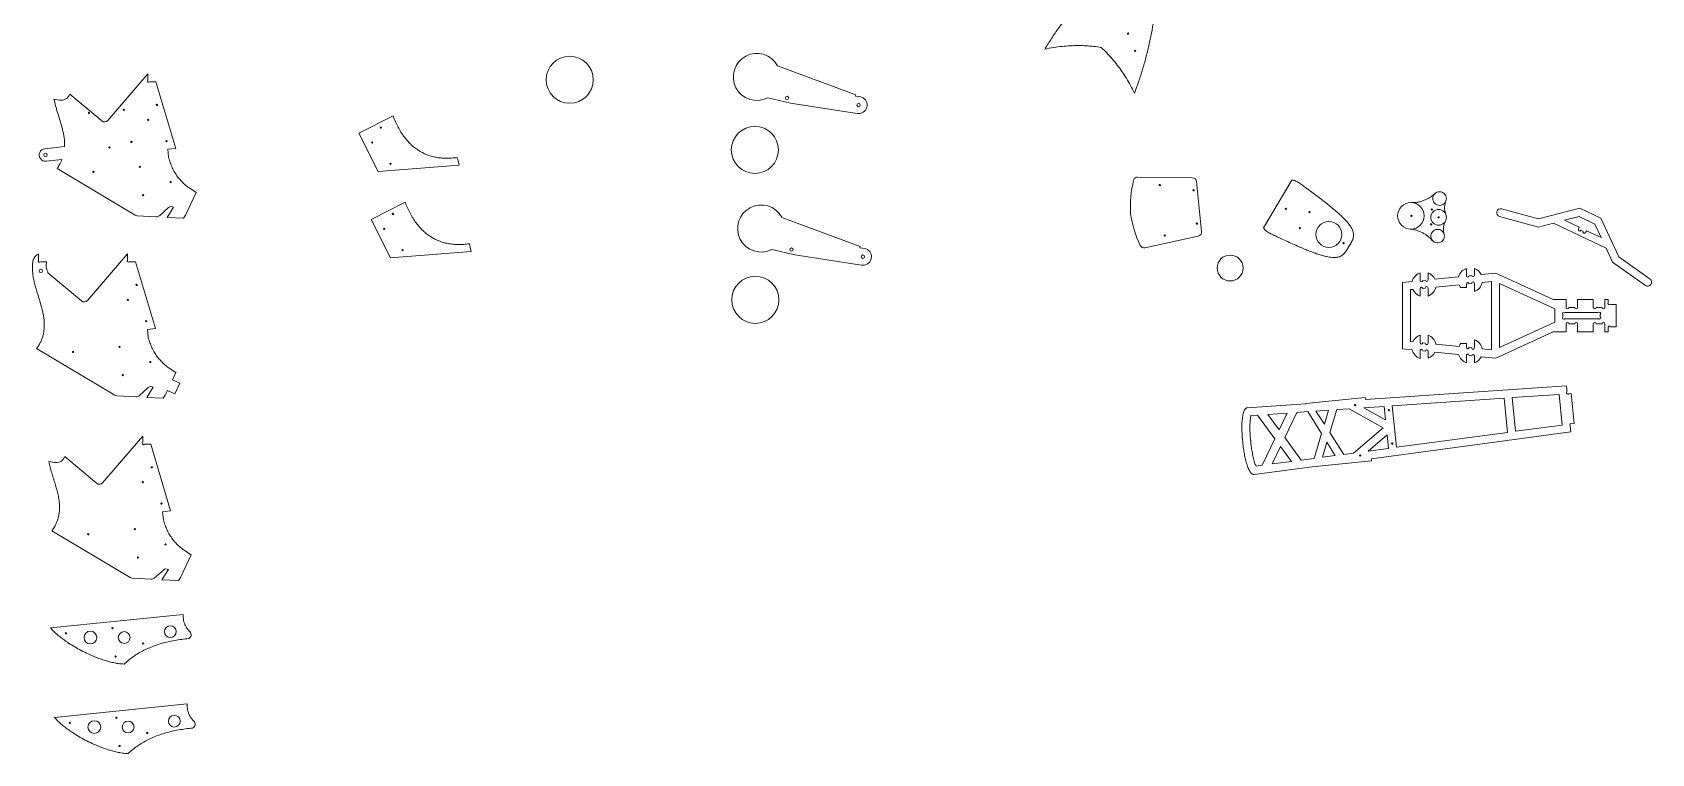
# Model space of a CAD drawing. Header units: millimetres. Extents: x -1917 to 2530, y -2036 to 2579.
# Drawn here: x -1333 to 2510, y -2036 to -325 of the extents above; entities that cross this region are included whole.
import ezdxf

# ---------------------------------------------------------------- set-up
doc = ezdxf.new("R2010")
doc.units = ezdxf.units.MM

msp = doc.modelspace()

# ---------------------------------------------------------------- linework, layer by layer
at = {"color": 7, "linetype": 'Continuous', "lineweight": 15}
for p, q in [((621.1, -473.6), (435.6, -404.4)), ((-1059, -423.6), (-1154.3, -534.4)), ((-1059, -438.6), (-1059, -423.6)), ((-1040, -442.6), (-1053.8, -442.6)), ((-992.8, -600.9), (-1040, -442.6)), ((-1268.7, -486), (-1281.8, -483.9)), ((-1168.3, -535.5), (-1243.9, -471.6)), ((412.1, -480.6), (466.3, -493)), ((466.3, -493), (624.4, -517.6)), ((620.7, -477.1), (621.1, -473.6)), ((620.7, -477.1), (633.4, -478.3)), ((635, -478.8), (633.4, -478.3)), ((-477, -523.4), (-558, -564.4)), ((-558, -564.4), (-512.1, -655.3)), ((-1256.5, -596.5), (-1303.5, -601.3)), ((-1011.7, -602.8), (-992.8, -600.9)), ((-1009.8, -621.7), (-1011.7, -602.8)), ((-1300.4, -631), (-1262.8, -627.1)), ((-1274.6, -648.5), (-1089, -758.9)), ((-512.1, -655.3), (-320.4, -640.7)), ((1290.5, -668.6), (1419.9, -670.4)), ((1429.7, -679.4), (1441.7, -797.8)), ((1655.9, -676.2), (1588.9, -788.9)), ((-969.3, -758.8), (-944, -705.3)), ((-944, -705.3), (-962.1, -693.3)), ((-448.3, -728.1), (-529.3, -769.1)), ((-1084.2, -760.4), (-1038.9, -762.9)), ((-1031.7, -760.4), (-1009.9, -741.1)), ((-997.8, -740.2), (-1013.5, -764.3)), ((-1013.5, -764.3), (-974.3, -766.4)), ((-974.3, -766.4), (-969.3, -758.8)), ((631.3, -833.4), (445.8, -764.2)), ((2148.9, -762), (2241.2, -787.3)), ((2241.4, -767.7), (2153.9, -743.7)), ((2339.7, -742.1), (2241.4, -767.7)), ((2337.8, -762.2), (2303.5, -771.2)), ((2375.6, -780.1), (2337.8, -762.2)), ((2389.9, -765.9), (2339.7, -742.1)), ((2432.5, -858.2), (2389.9, -765.9)), ((-529.3, -769.1), (-483.4, -860)), ((2241.2, -787.3), (2277.2, -778)), ((2277.2, -778), (2401.8, -837)), ((2303.5, -771.2), (2338.4, -787.7)), ((2338.4, -787.7), (2336.2, -792.2)), ((2342.1, -795), (2347.5, -797.5)), ((2355.5, -795.8), (2353.4, -800.3)), ((2355.5, -795.8), (2390.4, -812.3)), ((2390.4, -812.3), (2375.6, -780.1)), ((-483.4, -860), (-291.7, -845.3)), ((422.3, -840.4), (476.6, -852.8)), ((631.3, -833.4), (631, -836.9)), ((631, -836.9), (643.7, -838)), ((645.2, -838.6), (643.7, -838)), ((1433.9, -808.6), (1307.5, -836.3)), ((2401.8, -837), (2417.4, -870.7)), ((-1318.4, -865.6), (-1318.4, -850.6)), ((-1299.4, -869.6), (-1313.3, -869.6)), ((-1107.3, -850.6), (-1202.6, -961.4)), ((-1107.3, -865.5), (-1107.3, -850.6)), ((-1088.3, -869.6), (-1102.3, -869.6)), ((-1041, -1027.9), (-1088.3, -869.6)), ((476.6, -852.8), (634.6, -877.4)), ((2417.4, -870.7), (2495.5, -926.1)), ((2506.5, -910.6), (2432.5, -858.2)), ((-1216.6, -962.5), (-1296, -895.5)), ((1919, -918.5), (1941.6, -916.2)), ((1919, -1076.1), (1919, -918.5)), ((1960.5, -896), (1960.5, -913.7)), ((1966.9, -913.7), (1973, -913.1)), ((1979.5, -912.4), (1979.5, -896.2)), ((1995.8, -910.8), (2051.8, -905.1)), ((2070.5, -885.4), (2070.5, -902.6)), ((2076.9, -902.6), (2083, -902)), ((2076.9, -921.7), (2083, -921.1)), ((2089.5, -901.4), (2089.5, -885.6)), ((2089.5, -940.3), (2089.5, -921.1)), ((2105.5, -899.7), (2140, -896.3)), ((2108.2, -918.6), (2130.2, -916.4)), ((2130.2, -916.4), (2130.2, -1078.3)), ((2140, -896.3), (2276.6, -959)), ((2149.2, -921.4), (2280, -981.5)), ((2149.2, -1073.3), (2149.2, -921.4)), ((1938, -935.7), (1943.2, -935.2)), ((1938, -1059), (1938, -935.7)), ((1960.5, -933.4), (1960.5, -951)), ((1966.9, -932.8), (1973, -932.2)), ((1979.5, -950.8), (1979.5, -932.2)), ((1998.1, -929.6), (2052.9, -924.1)), ((2056.9, -930.8), (2070.5, -930.8)), ((2070.5, -922.4), (2070.5, -930.8)), ((2276.6, -959), (2307.2, -959)), ((2307.2, -978), (2307.2, -959)), ((2334.3, -959), (2334.3, -978)), ((2334.3, -959), (2371.7, -959)), ((2371.7, -978), (2371.7, -959)), ((2398.8, -959), (2398.8, -978)), ((2398.8, -959), (2407.2, -959)), ((2407.2, -959), (2407.2, -966.4)), ((2280, -981.5), (2280, -1013.1)), ((2299, -1000.3), (2299, -994.1)), ((2304.1, -990.1), (2383.5, -990.1)), ((2327.8, -978), (2313.7, -978)), ((2392.3, -978), (2378.2, -978)), ((2388.2, -994.5), (2388.2, -999.9)), ((2412.1, -970.7), (2426.2, -970.7)), ((2426.2, -970.7), (2426.2, -1024)), ((-1059.9, -1029.9), (-1041, -1027.9)), ((-1058, -1048.8), (-1059.9, -1029.9)), ((2276.6, -1035.6), (2140, -1098.4)), ((2280, -1013.1), (2149.2, -1073.3)), ((2307.2, -1035.6), (2276.6, -1035.6)), ((2383.7, -1004.6), (2303.9, -1004.6)), ((2307.2, -1035.6), (2307.2, -1016.6)), ((2313.7, -1016.6), (2327.8, -1016.6)), ((2334.3, -1016.6), (2334.3, -1035.6)), ((2371.7, -1035.6), (2334.3, -1035.6)), ((2371.7, -1035.6), (2371.7, -1016.6)), ((2378.2, -1016.6), (2392.3, -1016.6)), ((2398.8, -1016.6), (2398.8, -1035.6)), ((2407.2, -1035.6), (2398.8, -1035.6)), ((2407.2, -1027), (2407.2, -1035.6)), ((2413, -1024), (2426.2, -1024)), ((-1322.9, -1075.6), (-1137.2, -1185.9)), ((1943.2, -1059.5), (1938, -1059)), ((1960.5, -1043.7), (1960.5, -1061.2)), ((1973, -1062.5), (1966.9, -1061.9)), ((1979.5, -1062.5), (1979.5, -1043.8)), ((2052.9, -1070.5), (1998.1, -1065)), ((2070.5, -1063.8), (2056.9, -1063.8)), ((2070.5, -1063.8), (2070.5, -1072.3)), ((2083, -1073.5), (2076.9, -1072.9)), ((2089.5, -1073.5), (2089.5, -1054.4)), ((1941.6, -1078.4), (1919, -1076.1)), ((1960.5, -1081), (1960.5, -1098.7)), ((1973, -1081.6), (1966.9, -1081)), ((1979.5, -1098.5), (1979.5, -1082.2)), ((2051.8, -1089.5), (1995.8, -1083.9)), ((2070.5, -1092), (2070.5, -1109.2)), ((2083, -1092.6), (2076.9, -1092)), ((2089.5, -1109), (2089.5, -1093.3)), ((2140, -1098.4), (2105.5, -1094.9)), ((2130.2, -1078.3), (2108.2, -1076.1)), ((-992.3, -1132.3), (-1010.4, -1120.4)), ((-1000.4, -1149.5), (-992.3, -1132.3)), ((-983.3, -1157.6), (-1000.4, -1149.5)), ((-1132.4, -1187.5), (-1087.2, -1189.9)), ((-1080, -1187.4), (-1058.2, -1168.2)), ((-1061.7, -1191.3), (-1046.1, -1167.3)), ((-1022.6, -1193.4), (-1061.7, -1191.3)), ((-1022.6, -1193.4), (-1017.6, -1185.8)), ((-1017.6, -1185.8), (-1012.3, -1174.6)), ((-1012.3, -1174.6), (-995.1, -1182.7)), ((-995.1, -1182.7), (-983.3, -1157.6)), ((2307.7, -1163.9), (1830.8, -1196.6)), ((2290.6, -1184.2), (2179, -1191.8)), ((2298, -1256.9), (2290.6, -1184.2)), ((2308.5, -1171.7), (2307.7, -1163.9)), ((2308.5, -1171.7), (2308.9, -1178.4)), ((2319.3, -1182.2), (2313.9, -1182.6)), ((2326.5, -1253.1), (2319.3, -1182.2)), ((1689.3, -1206.4), (1550.4, -1215.9)), ((1645, -1228.4), (1599.3, -1231.6)), ((1645, -1228.4), (1626.1, -1268.2)), ((1639.5, -1286.6), (1668, -1226.9)), ((1694.1, -1225.1), (1668, -1226.9)), ((1830.3, -1191.8), (1689.3, -1206.1)), ((1689.3, -1206.1), (1689.3, -1206.4)), ((1694.1, -1225.1), (1726.6, -1277.1)), ((1743.3, -1221.7), (1713.2, -1223.8)), ((1733.3, -1254.8), (1713.2, -1223.8)), ((1743.3, -1221.7), (1733.3, -1254.8)), ((1746.4, -1274.9), (1762.8, -1220.4)), ((1792.1, -1218.3), (1762.8, -1220.4)), ((1873.2, -1263.2), (1792.1, -1218.3)), ((1875.3, -1212.6), (1827.1, -1215.9)), ((1827.1, -1215.9), (1878.6, -1244.4)), ((1830.8, -1196.6), (1830.3, -1191.8)), ((1878.6, -1244.4), (1875.3, -1212.6)), ((2160, -1193.1), (1894.3, -1211.3)), ((1894.3, -1211.3), (1904.3, -1309.7)), ((2168.2, -1274.3), (2160, -1193.1)), ((2179, -1191.8), (2187.1, -1271.8)), ((1574.9, -1233.2), (1559.1, -1234.3)), ((1574.9, -1233.2), (1616, -1289.5)), ((1626.1, -1268.2), (1599.3, -1231.6)), ((1802.8, -1323.3), (1873.2, -1263.2)), ((2187.1, -1271.8), (2298, -1256.9)), ((2316.8, -1258.8), (2318.7, -1273.3)), ((2326.5, -1253.1), (2321, -1253.8)), ((-1071.2, -1283.2), (-1166.5, -1394)), ((-1071.2, -1298.4), (-1071.2, -1283.2)), ((-1052.2, -1302.2), (-1066, -1302.2)), ((-1005, -1460.5), (-1052.2, -1302.2)), ((1616, -1289.5), (1586, -1352.4)), ((1678.6, -1340), (1639.5, -1286.6)), ((1726.6, -1277.1), (1709, -1335.9)), ((1728.9, -1333.2), (1739.5, -1297.8)), ((1739.5, -1297.8), (1759.1, -1329.2)), ((1779.8, -1326.4), (1746.4, -1274.9)), ((1882.2, -1280.5), (1837.5, -1318.7)), ((1845, -1336.8), (2318.7, -1273.3)), ((1885.4, -1312.2), (1882.2, -1280.5)), ((1904.3, -1309.7), (2168.2, -1274.3)), ((-1280.9, -1345.6), (-1294, -1343.6)), ((-1180.5, -1395.1), (-1256.1, -1331.3)), ((1609.7, -1349.2), (1629.4, -1307.9)), ((1609.7, -1349.2), (1655.2, -1343.1)), ((1629.4, -1307.9), (1655.2, -1343.1)), ((1678.6, -1340), (1709, -1335.9)), ((1704.4, -1355.9), (1845.5, -1341.7)), ((1728.9, -1333.2), (1759.1, -1329.2)), ((1779.8, -1326.4), (1802.8, -1323.3)), ((1837.5, -1318.7), (1885.4, -1312.2)), ((1845.5, -1341.7), (1845, -1336.8)), ((1566.4, -1374.2), (1704.4, -1355.7)), ((1571.2, -1354.4), (1586, -1352.4)), ((1704.4, -1355.7), (1704.4, -1355.9)), ((-1023.9, -1462.4), (-1005, -1460.5)), ((-1022, -1481.4), (-1023.9, -1462.4)), ((-1286.8, -1508.2), (-1101.2, -1618.5)), ((-981.6, -1618.4), (-956.2, -1564.9)), ((-956.2, -1564.9), (-974.3, -1553)), ((-1044, -1620), (-1022.1, -1600.8)), ((-1025.7, -1623.9), (-1010.1, -1599.9)), ((-1096.4, -1620.1), (-1051.1, -1622.5)), ((-986.5, -1626), (-1025.7, -1623.9)), ((-981.6, -1618.4), (-986.5, -1626)), ((-975.3, -1706.2), (-1290, -1738.1)), ((-965.9, -1918.6), (-1280.6, -1950.4))]:
    msp.add_line(p, q, dxfattribs=at)
at = {"color": 7, "linetype": 'Continuous', "lineweight": 15, "flags": 128}
for points in [[(-320.4, -640.7), (-322.7, -630.4), (-324.5, -622.3)], [(-291.7, -845.3), (-294, -835), (-295.8, -827)]]:
    msp.add_lwpolyline(points, dxfattribs=at)
at = {"color": 7, "linetype": 'Continuous', "lineweight": 15}
for centre, radius in [((1267.3, -328.3), 1.5), ((-57.7, -437.8), 55.9), ((1284.4, -369.2), 1.5), ((-1037.5, -497.6), 1.5), ((458.2, -480.9), 4), ((627.9, -497.8), 4), ((-1198.7, -516.2), 1.5), ((-1116.2, -509.1), 1.5), ((-1058.4, -532.8), 1.5), ((-506.1, -551.4), 1.5), ((381.7, -604.2), 55.9), ((-1301.9, -616.2), 4), ((-1150.2, -598.5), 1.5), ((-1098, -585.3), 1.5), ((-1014.5, -583.6), 1.5), ((-527, -586.7), 1.5), ((-1078, -644.3), 1.5), ((-483.1, -637.4), 1.5), ((-1188.3, -656.4), 1.5), ((-1004.8, -680.3), 1.5), ((1342.7, -687.6), 1.5), ((-1070.1, -711.4), 1.5), ((1422.9, -700), 1.5), ((1938.7, -760.6), 31.4), ((-477.4, -756.1), 1.5), ((1642, -744.2), 1.5), ((1698, -751.9), 1.5), ((1940, -760.6), 1.5), ((2004.5, -764.2), 18.6), ((1988.5, -745.5), 1.5), ((2004.5, -764.2), 1.5), ((-498.2, -791.4), 1.5), ((1354.8, -807.2), 1.5), ((1430.9, -779), 1.5), ((1675.5, -789.8), 1.5), ((1744, -804.8), 30.7), ((1986.6, -781), 1.5), ((-454.3, -842.1), 1.5), ((468.4, -840.7), 4), ((1779, -825.6), 1.5), ((638.2, -857.5), 4), ((1509.7, -884.4), 30.7), ((-1313, -891.2), 4), ((382.8, -959.8), 55.9), ((-1106.7, -959.9), 1.5), ((-1085.8, -924.6), 1.5), ((-1062.8, -1010.6), 1.5), ((-1126.3, -1071.3), 1.5), ((-1236.6, -1083.4), 1.5), ((-1053.1, -1107.3), 1.5), ((-1118.4, -1138.4), 1.5), ((1806.3, -1209.5), 1.5), ((1886.4, -1221.9), 1.5), ((1894.4, -1300.9), 1.5), ((1818.4, -1329.1), 1.5), ((-1049.7, -1357.2), 1.5), ((-1070.6, -1392.5), 1.5), ((-1026.7, -1443.2), 1.5), ((-1200.5, -1516), 1.5), ((-1090.2, -1503.9), 1.5), ((-1082.4, -1571), 1.5), ((-1017.1, -1539.9), 1.5), ((-1253.5, -1751), 1.5), ((-1195.3, -1761), 15.2), ((-1143.2, -1738.8), 1.5), ((-1115.2, -1761), 14), ((-1005.7, -1747), 14), ((-1135.4, -1805.9), 1.5), ((-1070.1, -1774.9), 1.5), ((-1185.9, -1973.4), 15.2), ((-1133.8, -1951.2), 1.5), ((-1105.8, -1973.4), 14), ((-996.3, -1959.3), 14), ((-1244.1, -1963.3), 1.5), ((-1060.6, -1987.2), 1.5), ((-1126, -2018.3), 1.5)]:
    msp.add_circle(centre, radius, dxfattribs=at)
for centre, radius, start, end in [((386.4, -431), 55.9, 28.3796, 297.377), ((-1056.4, -440.6), 3.25, 142.6581, 322.6581), ((-1264.8, -464.1), 22.2, 259.8648, 340.2555), ((627.9, -497.8), 20.2, 259.8022, 69.5312), ((-1161.9, -527.8), 10, 229.8085, 319.3126), ((-1301.9, -616.2), 14.9, 95.9114, 275.9114), ((1534.6, -740), 261.8, 165.8888, 183.3047), ((1290.3, -678.6), 10, 89.1999, 165.8888), ((1419.8, -680.4), 10, 5.7824, 89.1999), ((2006.9, -719.6), 16.1, 338.9149, 337.5151), ((-1083.6, -750.4), 10, 237.6704, 266.8873), ((-1038.4, -752.9), 10, 266.8873, 311.4324), ((-1003.3, -748.6), 10, 56.9535, 131.4324), ((396.6, -790.7), 55.9, 28.3796, 297.377), ((1532.3, -717.4), 261.8, 188.2601, 205.676), ((2151.9, -753), 9.52, 78.0781, 251.2564), ((1431.8, -798.8), 10, 282.3649, 5.7824), ((2002.1, -808.7), 16.1, 16.2594, 14.8596), ((2339.2, -793.6), 3.25, 154.6688, 334.6688), ((2350.5, -798.9), 3.25, 154.6688, 334.6688), ((638.2, -857.5), 20.2, 259.8022, 69.5312), ((1305.3, -826.5), 10, 205.676, 282.3649), ((-1315.9, -867.6), 3.25, 141.5908, 321.5908), ((-1104.8, -867.5), 3.25, 140.7596, 320.7596), ((1969.7, -923.5), 29, 108.6054, 165.5224), ((1963.7, -914), 3.25, 174.2537, 5.7463), ((1976.2, -912.8), 3.25, 185.7463, 5.7463), ((1969.7, -923.5), 29, 25.9702, 70.3732), ((2079.7, -912.9), 29, 108.6054, 164.4176), ((2073.7, -902.9), 3.25, 174.2537, 5.7463), ((2073.7, -922), 3.25, 5.7463, 185.7463), ((2086.2, -901.7), 3.25, 185.7463, 5.7463), ((2086.2, -920.8), 3.25, 354.2537, 185.7463), ((2079.7, -912.9), 29, 27.0749, 70.3732), ((2079.7, -912.9), 29, 289.6268, 348.815), ((2500.5, -918), 9.52, 238.0812, 51.2595), ((1969.7, -923.5), 29, 203.7604, 251.3946), ((1963.7, -933.1), 3.25, 5.7463, 185.7463), ((1976.2, -931.8), 3.25, 354.2537, 185.7463), ((1969.7, -923.5), 29, 289.6268, 347.7321), ((2079.7, -912.9), 29, 202.6775, 218.0589), ((-1210.1, -954.9), 10, 229.8085, 319.3126), ((2301.6, -992.1), 3.25, 38.4322, 218.4322), ((2310.5, -978), 3.25, 180, 0), ((2331.1, -978), 3.25, 180, 0), ((2375, -978), 3.25, 180, 0), ((2385.9, -992.3), 3.25, 316.6261, 136.6261), ((2395.6, -978), 3.25, 180, 0), ((2409.7, -968.5), 3.25, 138.2632, 318.2632), ((2301.5, -1002.4), 3.25, 138.7651, 318.7651), ((2310.5, -1016.6), 3.25, 0, 180), ((2331.1, -1016.6), 3.25, 0, 180), ((2375, -1016.6), 3.25, 0, 180), ((2386, -1002.2), 3.25, 226.2227, 46.2227), ((2395.6, -1016.6), 3.25, 0, 180), ((2410.1, -1025.5), 3.25, 27.9223, 207.9223), ((1969.7, -1071.2), 29, 108.6054, 156.2396), ((1963.7, -1061.5), 3.25, 174.2537, 354.2537), ((1976.2, -1062.8), 3.25, 174.2537, 5.7463), ((1969.7, -1071.2), 29, 12.2679, 70.3732), ((2079.7, -1081.7), 29, 141.9411, 157.3225), ((2073.7, -1072.6), 3.25, 174.2537, 354.2537), ((2086.2, -1073.9), 3.25, 174.2537, 5.7463), ((2079.7, -1081.7), 29, 11.185, 70.3732), ((1969.7, -1071.2), 29, 194.4776, 251.3946), ((1963.7, -1080.6), 3.25, 354.2537, 185.7463), ((1976.2, -1081.9), 3.25, 354.2537, 174.2537), ((1969.7, -1071.2), 29, 289.6268, 334.0298), ((2079.7, -1081.7), 29, 195.5824, 251.3946), ((2073.7, -1091.7), 3.25, 354.2537, 185.7463), ((2086.2, -1093), 3.25, 354.2537, 174.2537), ((2079.7, -1081.7), 29, 289.6268, 332.9251), ((-1131.9, -1177.5), 10, 237.6704, 266.8873), ((-1086.6, -1179.9), 10, 266.8873, 311.4324), ((-1051.6, -1175.7), 10, 56.9535, 131.4324), ((2311.4, -1180.5), 3.25, 139.9602, 320.0374), ((2318.9, -1256.3), 3.25, 50.1585, 230.1585), ((-1068.6, -1300.3), 3.25, 144.1385, 324.1385), ((-1277, -1323.8), 22.2, 259.8648, 340.2555), ((-1174.1, -1387.5), 10, 229.8085, 319.3126), ((-1015.5, -1608.3), 10, 56.9535, 131.4324), ((-1095.8, -1610.1), 10, 237.6704, 266.8873), ((-1050.6, -1612.5), 10, 266.8873, 311.4324), ((-966.2, -1754.2), 10, 294.1363, 46.4457), ((-956.8, -1966.6), 10, 294.1363, 46.4457)]:
    msp.add_arc(centre, radius, start, end, dxfattribs=at)
for points, knots in [([(1069.8, -365.1), (1075.1, -356.6), (1085.7, -339.6), (1102.7, -314.9), (1120.5, -290.8), (1139.1, -267.3), (1158.6, -244.6), (1178.7, -222.7), (1199.6, -201.5), (1221.2, -180.9), (1236.3, -167.7), (1243.8, -161.1)], [0, 0, 0, 0, 0.111547, 0.222879, 0.334139, 0.44547, 0.557016, 0.666915, 0.777292, 0.888277, 1, 1, 1, 1]), ([(1337, -206.7), (1336.4, -216.9), (1335.3, -237.2), (1332.2, -267.5), (1328.2, -297.5), (1323.1, -327.2), (1317, -356.4), (1309.9, -385.2), (1301.9, -413.5), (1292.9, -441.6), (1286.1, -460), (1282.7, -469.3)], [0, 0, 0, 0, 0.113747, 0.226731, 0.33909, 0.450961, 0.562487, 0.671821, 0.781095, 0.890442, 1, 1, 1, 1]), ([(1203.7, -361.1), (1197.9, -360.2), (1186, -358.4), (1168, -357), (1149.7, -356.5), (1130.6, -357), (1110.9, -358.6), (1090.4, -361.2), (1076.8, -363.8), (1069.8, -365.1)], [0, 0, 0, 0, 0.132053, 0.266008, 0.402288, 0.541296, 0.690257, 0.843033, 1, 1, 1, 1]), ([(1282.7, -469.3), (1279.7, -463.3), (1273.6, -451.4), (1263.7, -434.4), (1253.2, -418.3), (1242, -402.8), (1230, -388.1), (1217.3, -374), (1208.2, -365.4), (1203.7, -361.1)], [0, 0, 0, 0, 0.149927, 0.296021, 0.438606, 0.578034, 0.721123, 0.861617, 1, 1, 1, 1]), ([(-1281.8, -483.9), (-1280.6, -489.2), (-1278.2, -499.9), (-1273.5, -515.6), (-1268.5, -531.3), (-1264.4, -545.1), (-1261.2, -556.9), (-1259, -566.8), (-1257.4, -576.7), (-1256.4, -586.6), (-1256.5, -593.2), (-1256.5, -596.5)], [0, 0, 0, 0, 0.140724, 0.28282, 0.425333, 0.567055, 0.655247, 0.742551, 0.828952, 0.914628, 1, 1, 1, 1]), ([(-324.5, -622.3), (-329, -622.8), (-337.8, -623.8), (-350.7, -624.2), (-363.2, -623.5), (-375.1, -621.9), (-386.5, -619.2), (-397.3, -615.5), (-407.5, -610.9), (-417.2, -605.3), (-426.4, -598.7), (-435.2, -591), (-443.6, -582.2), (-451.4, -572.5), (-458.6, -561.7), (-465.3, -549.9), (-471.6, -537.1), (-475.2, -528.1), (-477, -523.4)], [0, 0, 0, 0, 0.067847, 0.132764, 0.195135, 0.255396, 0.314032, 0.370543, 0.426514, 0.482486, 0.538997, 0.597761, 0.658161, 0.720681, 0.78576, 0.853787, 0.925102, 1, 1, 1, 1]), ([(-1262.8, -627.1), (-1263.6, -629.1), (-1265.3, -633.2), (-1268.3, -638.7), (-1271.4, -643.9), (-1273.5, -647), (-1274.6, -648.5)], [0, 0, 0, 0, 0.266443, 0.5424201, 0.7672035, 1, 1, 1, 1]), ([(-962.1, -693.3), (-965.4, -690.8), (-971.9, -685.8), (-980.6, -677.2), (-988.4, -667.9), (-995.3, -657.7), (-1001.2, -646.6), (-1006.2, -634.5), (-1008.6, -626), (-1009.8, -621.7)], [0, 0, 0, 0, 0.141943, 0.280877, 0.418165, 0.555218, 0.700089, 0.84785, 1, 1, 1, 1]), ([(1791.7, -833.2), (1792.7, -831.6), (1794.6, -828.3), (1797.3, -823.6), (1799.6, -818.9), (1801.5, -814.2), (1802.6, -809.3), (1802.9, -804.2), (1802, -798.9), (1800, -793.5), (1796.9, -787.8), (1792.9, -781.8), (1787.9, -775.7), (1782.2, -769.3), (1775.4, -762.4), (1767.4, -755), (1758.4, -747.1), (1748.9, -739.2), (1738.1, -730.6), (1726.2, -721.4), (1713.5, -711.8), (1701, -702.6), (1691.2, -695.3), (1684, -690), (1679.2, -686.4), (1674.6, -683.1), (1670.1, -680.2), (1665.5, -677.9), (1660.8, -676.3), (1657.5, -676.2), (1655.9, -676.2)], [0, 0, 0, 0, 0.024751, 0.048477, 0.071165, 0.09294, 0.114181, 0.135626, 0.158402, 0.183254, 0.211212, 0.242366, 0.276606, 0.313703, 0.353357, 0.4029, 0.454899, 0.508698, 0.563625, 0.634068, 0.703768, 0.77126, 0.835069, 0.862128, 0.888013, 0.912592, 0.935788, 0.957706, 0.978795, 1, 1, 1, 1]), ([(-295.8, -827), (-300.3, -827.5), (-309, -828.5), (-322, -828.8), (-334.5, -828.2), (-346.4, -826.5), (-357.8, -823.9), (-368.5, -820.2), (-378.7, -815.6), (-388.5, -810), (-397.7, -803.4), (-406.5, -795.7), (-414.8, -786.9), (-422.6, -777.1), (-429.9, -766.4), (-436.6, -754.5), (-442.9, -741.8), (-446.5, -732.7), (-448.3, -728.1)], [0, 0, 0, 0, 0.067848, 0.132764, 0.195135, 0.255397, 0.314032, 0.370543, 0.426515, 0.482486, 0.538997, 0.597762, 0.658161, 0.720682, 0.78576, 0.853787, 0.925102, 1, 1, 1, 1]), ([(1995.5, -708.2), (1993.4, -710), (1989.1, -713.7), (1982, -718.3), (1974.5, -722.2), (1966.4, -725.4), (1958, -727.7), (1949.2, -729.1), (1943.3, -729.2), (1940.4, -729.2)], [0, 0, 0, 0, 0.139464, 0.279516, 0.419876, 0.560261, 0.707115, 0.853649, 1, 1, 1, 1]), ([(2021.6, -756.7), (2021, -754.8), (2019.7, -751.1), (2018.7, -745.2), (2018.6, -739), (2019.5, -732.4), (2021, -728), (2021.8, -725.8)], [0, 0, 0, 0, 0.191241, 0.376259, 0.558695, 0.77548, 1, 1, 1, 1]), ([(2021.8, -725.8), (2021.8, -725.7), (2021.9, -725.6), (2021.9, -725.5), (2022, -725.4)], [0, 0, 0, 0, 0.559657, 1, 1, 1, 1]), ([(1588.9, -788.9), (1589.7, -790.3), (1591.4, -793.1), (1595, -796.6), (1599.1, -799.5), (1603.8, -802.1), (1610.7, -805.4), (1620, -809.6), (1632.4, -815.4), (1646.3, -821.9), (1661.5, -828.8), (1675.8, -835.1), (1688.9, -840.6), (1700.6, -845.3), (1712, -849.5), (1722.9, -853.1), (1732.7, -855.8), (1741.2, -857.7), (1748.4, -858.9), (1755.1, -859.5), (1761.1, -859.4), (1766.7, -858.6), (1771.6, -856.8), (1775.9, -854.2), (1779.6, -850.9), (1782.9, -847), (1785.9, -842.7), (1788.8, -838), (1790.7, -834.8), (1791.7, -833.2)], [0, 0, 0, 0, 0.02116, 0.042201, 0.064065, 0.0872, 0.111712, 0.163527, 0.219364, 0.289684, 0.362583, 0.436374, 0.492289, 0.547025, 0.599868, 0.650131, 0.697166, 0.731477, 0.763194, 0.792142, 0.818246, 0.8416, 0.864375, 0.88582, 0.90706, 0.928836, 0.951524, 0.975249, 1, 1, 1, 1]), ([(1937, -791.9), (1939.8, -792.3), (1945.4, -792.9), (1953.5, -795.1), (1961.5, -798.1), (1969.2, -802.1), (1976.5, -806.8), (1983.4, -812.4), (1987.5, -816.7), (1989.5, -818.8)], [0, 0, 0, 0, 0.1397043, 0.2795655, 0.4197169, 0.560086, 0.707139, 0.8538858, 1, 1, 1, 1]), ([(2017.5, -804.2), (2017.1, -802.2), (2016.2, -798.3), (2015.8, -792.4), (2016.3, -786.3), (2017.8, -779.8), (2019.7, -775.5), (2020.7, -773.4)], [0, 0, 0, 0, 0.191195, 0.376188, 0.558621, 0.775428, 1, 1, 1, 1]), ([(2017.7, -804.6), (2017.6, -804.5), (2017.6, -804.4), (2017.6, -804.2), (2017.5, -804.2)], [0, 0, 0, 0, 0.5602538, 1, 1, 1, 1]), ([(-1331.4, -865.5), (-1332, -869.2), (-1333, -876.6), (-1333.1, -887.8), (-1332.2, -899), (-1330.4, -910), (-1327.9, -921), (-1324.4, -934.1), (-1319.7, -949.2), (-1314.3, -966.3), (-1310.1, -981.1), (-1307.3, -993.7), (-1305.6, -1004), (-1304.7, -1014.3), (-1304.6, -1024.6), (-1305.6, -1034.3), (-1307.4, -1043.1), (-1309.8, -1051.3), (-1313.2, -1059.4), (-1317.5, -1067.7), (-1321.1, -1072.9), (-1322.9, -1075.6)], [0, 0, 0, 0, 0.05179, 0.102988, 0.154146, 0.205589, 0.257455, 0.309731, 0.392393, 0.475006, 0.556753, 0.605153, 0.653032, 0.700498, 0.747813, 0.795421, 0.833449, 0.872441, 0.912854, 0.955195, 1, 1, 1, 1]), ([(-1318.4, -850.6), (-1320, -851.6), (-1323.2, -853.6), (-1326.9, -857.5), (-1329.6, -861.4), (-1330.8, -864.1), (-1331.4, -865.5)], [0, 0, 0, 0, 0.284716, 0.560194, 0.777152, 1, 1, 1, 1]), ([(-1296, -895.5), (-1297, -893.1), (-1298.9, -888.6), (-1300.1, -881.8), (-1300.3, -875.4), (-1299.7, -871.5), (-1299.4, -869.6)], [0, 0, 0, 0, 0.284334, 0.560312, 0.777545, 1, 1, 1, 1]), ([(-1010.4, -1120.4), (-1013.7, -1117.8), (-1020.2, -1112.8), (-1028.9, -1104.2), (-1036.7, -1094.9), (-1043.6, -1084.7), (-1049.5, -1073.6), (-1054.5, -1061.5), (-1056.8, -1053.1), (-1058, -1048.8)], [0, 0, 0, 0, 0.141944, 0.280877, 0.418164, 0.555218, 0.700088, 0.847849, 1, 1, 1, 1]), ([(1550.4, -1215.9), (1549.7, -1216), (1548.4, -1216.3), (1546.5, -1217.5), (1544.6, -1219.6), (1542.8, -1222.9), (1541.2, -1227.3), (1539.9, -1232.5), (1539, -1238.4), (1538.3, -1244.7), (1537.8, -1251.3), (1537.6, -1258.1), (1537.6, -1264.9), (1537.7, -1271.5), (1538, -1277.8), (1538.3, -1283.6), (1538.8, -1288.8), (1539.2, -1293.2), (1539.5, -1295.8), (1539.7, -1296.9)], [0, 0, 0, 0, 0.0241153, 0.0489018, 0.0760639, 0.1230956, 0.1784354, 0.2415657, 0.3113148, 0.3861989, 0.4645673, 0.5446767, 0.6247302, 0.7028928, 0.7773111, 0.8461136, 0.9074192, 0.9593428, 1, 1, 1, 1]), ([(1559.1, -1234.3), (1558.7, -1235.9), (1558, -1239.3), (1557.3, -1244.9), (1556.9, -1251.3), (1556.6, -1258.1), (1556.6, -1265), (1556.7, -1271.3), (1557, -1276.9), (1557.3, -1281.7), (1557.6, -1286), (1557.9, -1289.6), (1558.3, -1292.6), (1558.5, -1294.3), (1558.6, -1295)], [0, 0, 0, 0, 0.077425, 0.172307, 0.278642, 0.391487, 0.506416, 0.619276, 0.703849, 0.782653, 0.85363, 0.914526, 0.962523, 1, 1, 1, 1]), ([(1539.7, -1296.9), (1539.8, -1298.1), (1539.9, -1300.7), (1540.4, -1305.1), (1541, -1310.2), (1541.9, -1316), (1542.9, -1322.2), (1544.1, -1328.7), (1545.5, -1335.4), (1547, -1342), (1548.8, -1348.4), (1550.7, -1354.5), (1552.8, -1360), (1555.1, -1364.8), (1557.6, -1368.9), (1560, -1371.7), (1562.3, -1373.3), (1564.3, -1374.2), (1565.7, -1374.2), (1566.4, -1374.2)], [0, 0, 0, 0, 0.040657, 0.092581, 0.153886, 0.222689, 0.297107, 0.37527, 0.455323, 0.535433, 0.6138, 0.688684, 0.758435, 0.821565, 0.876903, 0.923936, 0.951098, 0.975885, 1, 1, 1, 1]), ([(1558.6, -1295), (1558.7, -1296), (1558.8, -1298.4), (1559.2, -1302.5), (1559.9, -1307.6), (1560.7, -1313.6), (1561.8, -1320.1), (1563, -1326.7), (1564.4, -1333.2), (1566, -1339.3), (1567.6, -1345), (1569.3, -1350.1), (1570.6, -1353), (1571.2, -1354.4)], [0, 0, 0, 0, 0.049083, 0.117288, 0.203794, 0.303628, 0.412513, 0.526385, 0.634639, 0.740173, 0.839212, 0.927533, 1, 1, 1, 1]), ([(-1294, -1343.6), (-1293, -1348), (-1291.1, -1356.9), (-1287.3, -1370.1), (-1283.2, -1383.2), (-1279.1, -1396.3), (-1275.3, -1409.4), (-1272, -1422.5), (-1269.8, -1434.6), (-1268.7, -1445.8), (-1268.5, -1455.9), (-1269.4, -1466.1), (-1271.2, -1475.6), (-1273.9, -1484.3), (-1277.3, -1492.3), (-1281.5, -1500.4), (-1285, -1505.5), (-1286.8, -1508.2)], [0, 0, 0, 0, 0.079156, 0.159011, 0.239237, 0.319375, 0.398951, 0.477594, 0.555153, 0.614261, 0.67314, 0.732295, 0.79246, 0.841073, 0.891455, 0.944214, 1, 1, 1, 1]), ([(-974.3, -1553), (-977.6, -1550.4), (-984.1, -1545.4), (-992.9, -1536.8), (-1000.7, -1527.5), (-1007.6, -1517.3), (-1013.5, -1506.2), (-1018.5, -1494.1), (-1020.8, -1485.7), (-1022, -1481.4)], [0, 0, 0, 0, 0.141943, 0.280877, 0.418164, 0.555218, 0.700088, 0.847849, 1, 1, 1, 1]), ([(-959.3, -1747), (-961.2, -1745), (-965, -1741.1), (-969.3, -1734.2), (-972.3, -1727.2), (-974.2, -1720.2), (-975.2, -1713.3), (-975.3, -1708.6), (-975.3, -1706.2)], [0, 0, 0, 0, 0.181178, 0.359571, 0.540051, 0.686464, 0.839167, 1, 1, 1, 1]), ([(-1290, -1738.1), (-1287.9, -1740.4), (-1283.5, -1745.4), (-1275.8, -1752.5), (-1267.2, -1759.8), (-1257.6, -1767), (-1246, -1774.9), (-1232.5, -1783.4), (-1217, -1792), (-1202.1, -1799.3), (-1188.2, -1805.5), (-1175.5, -1810.5), (-1162.9, -1814.8), (-1150.4, -1818.4), (-1138.3, -1821.2), (-1126.6, -1823.2), (-1118.9, -1823.7), (-1115.2, -1823.9)], [0, 0, 0, 0, 0.047937, 0.10065, 0.15763, 0.218298, 0.282037, 0.369079, 0.458824, 0.549797, 0.619339, 0.688105, 0.755473, 0.820855, 0.883706, 0.943548, 1, 1, 1, 1]), ([(-1115.2, -1823.9), (-1111.7, -1820.8), (-1104.7, -1814.5), (-1093.3, -1806), (-1081.2, -1798.1), (-1068.3, -1791.1), (-1054.6, -1784.8), (-1040.5, -1779.4), (-1025.9, -1774.7), (-1010.9, -1770.9), (-995.3, -1767.7), (-979, -1765.1), (-967.8, -1763.9), (-962.1, -1763.4)], [0, 0, 0, 0, 0.083838, 0.168405, 0.25417, 0.341582, 0.431069, 0.523029, 0.612327, 0.70443, 0.799591, 0.898045, 1, 1, 1, 1]), ([(-949.9, -1959.3), (-951.8, -1957.4), (-955.6, -1953.5), (-959.9, -1946.6), (-962.9, -1939.5), (-964.8, -1932.6), (-965.8, -1925.7), (-965.9, -1921), (-965.9, -1918.6)], [0, 0, 0, 0, 0.181178, 0.35957, 0.54005, 0.686462, 0.839165, 1, 1, 1, 1]), ([(-1280.6, -1950.4), (-1278.5, -1952.8), (-1274.1, -1957.8), (-1266.4, -1964.9), (-1257.8, -1972.1), (-1248.1, -1979.4), (-1236.6, -1987.3), (-1223.1, -1995.7), (-1207.6, -2004.3), (-1192.7, -2011.7), (-1178.8, -2017.8), (-1166.1, -2022.8), (-1153.5, -2027.2), (-1141, -2030.8), (-1128.9, -2033.6), (-1117.2, -2035.6), (-1109.5, -2036.1), (-1105.8, -2036.3)], [0, 0, 0, 0, 0.047938, 0.100651, 0.15763, 0.218299, 0.282038, 0.36908, 0.458825, 0.549797, 0.61934, 0.688105, 0.755473, 0.820855, 0.883706, 0.943548, 1, 1, 1, 1]), ([(-1105.8, -2036.3), (-1102.3, -2033.2), (-1095.3, -2026.8), (-1083.9, -2018.3), (-1071.8, -2010.5), (-1058.9, -2003.4), (-1045.2, -1997.1), (-1031.1, -1991.7), (-1016.5, -1987.1), (-1001.5, -1983.2), (-985.9, -1980), (-969.6, -1977.4), (-958.4, -1976.3), (-952.7, -1975.7)], [0, 0, 0, 0, 0.083838, 0.168405, 0.25417, 0.341582, 0.431069, 0.523029, 0.612327, 0.704429, 0.79959, 0.898045, 1, 1, 1, 1])]:
    msp.add_open_spline(points, degree=3, knots=knots, dxfattribs=at)

doc.saveas('drawing.dxf')
